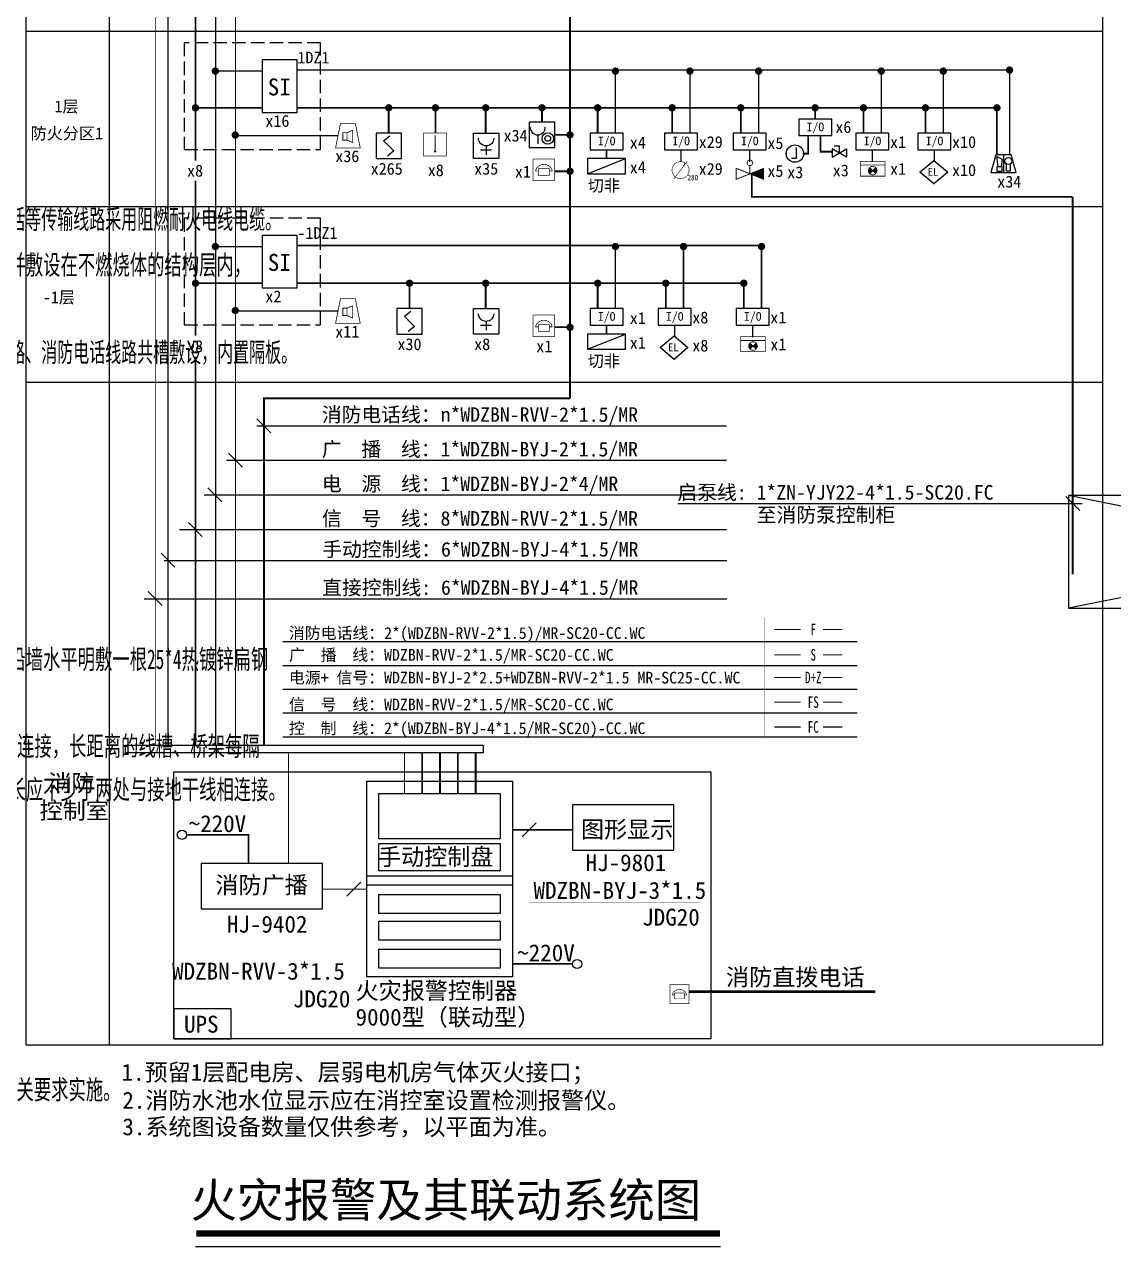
# Model space of a CAD drawing. Header units: millimetres. Extents: x -633009578 to 5705885, y -633235091 to 2571734.
# Drawn here: x 2486102 to 2506422, y 2108835 to 2131622 of the extents above; entities that cross this region are included whole.
import ezdxf
from ezdxf.enums import TextEntityAlignment as Align

# ---------------------------------------------------------------- set-up
doc = ezdxf.new("R2010")
doc.units = ezdxf.units.MM
doc.header["$LTSCALE"] = 1000
doc.header["$MEASUREMENT"] = 0
for name, pattern in [('CENTER2', [1.125, 0.75, -0.125, 0.125, -0.125]), ('CONTINOUS', [0]), ('DASH', [0.35, 0.25, -0.1]), ('DASHDOT', [25.4, 12.7, -6.35, 0, -6.35])]:
    doc.linetypes.add(name, pattern=pattern)
doc.layers.get('0').update_dxf_attribs({"color": 9})
for name, color, linetype in [('000000000000电气', 7, 'Continuous'), ('A-STAR(楼梯)', 51, 'Continuous'), ('EQUIP', 3, 'Continuous'), ('TEL_TEXT', 7, 'Continuous'), ('电-弱电平面-表格', 3, 'Continuous'), ('电-强电平面-线缆', 3, 'Continuous'), ('电-标注文字', 6, 'Continuous'), ('电气', 1, 'Continuous'), ('设备-安防', 3, 'Continuous'), ('设备-消防', 3, 'Continuous')]:
    doc.layers.add(name, color=color, linetype=linetype)
doc.styles.add('-宋体', font='simhei.ttf', dxfattribs={"width": 0.8})
doc.styles.add('_TCH_LABEL', font='simhei.ttf', dxfattribs={"bigfont": 'GBCBIG'})
doc.styles.add('_TEL_DIM', font='simhei.ttf', dxfattribs={"height": 3.5, "bigfont": 'HZTXT'})
doc.styles.add('ECADI', font='simhei.ttf', dxfattribs={"width": 0.707, "bigfont": 'hztxt.shx'})
doc.styles.add('IDQSTYLE', font='simhei.ttf', dxfattribs={"width": 0.707, "bigfont": 'hztxt.shx'})
doc.styles.get("Standard").update_dxf_attribs({"font": 'simhei.ttf', "bigfont": 'hztxt.shx'})
doc.styles.add('宋', font='simhei.ttf', dxfattribs={"width": 0.8})
doc.styles.add('宋体', font='simhei.ttf')

# ---------------------------------------------------------------- blocks, each defined once
blk = doc.blocks.new('HC001230')
at = {"color": 0, "linetype": 'Continuous', "const_width": 0.2}
blk.add_lwpolyline([(-3.12, 3.12), (3.12, 3.12), (3.12, -3.12), (-3.12, -3.12)], close=True, dxfattribs=at)
for points in [[(-2.4, -0.3, -0.135972), (-1.75, 0.85, -0.198912)], [(-1.75, 0.85, -0.198912), (0, 1.57, -0.198912), (1.75, 0.85, -0.135972), (2.4, -0.3, -0.198912)]]:
    blk.add_lwpolyline(points, format="xyb", dxfattribs=at)
for points in [[(-1.56, 0.32), (1.56, 0.32), (1.56, -1.55), (-1.56, -1.55), (-1.56, 0.32)], [(-2.4, -0.3), (-1.56, -0.3)], [(1.56, -0.3), (2.4, -0.3)]]:
    blk.add_lwpolyline(points, dxfattribs=at)
at = {"color": 0, "style": 'IDQSTYLE', "width": 0.7}
blk.add_attdef('PSFHATT', (5.12, -3.12), '', height=2.5, dxfattribs=at)
blk = doc.blocks.new('$TelecSys$00000011')
at = {"const_width": 0.5}
blk.add_lwpolyline([(-0.25, 0, 1), (0.25, 0, 1)], format="xyb", close=True, dxfattribs=at)
blk = doc.blocks.new('HC001206')
at = {"color": 0, "linetype": 'Continuous', "const_width": 0.2}
blk.add_lwpolyline([(-3.12, 3.12), (3.12, 3.12), (3.12, -3.12), (-3.12, -3.12)], close=True, dxfattribs=at)
for points in [[(-2.4, -0.3, -0.135972), (-1.75, 0.85, -0.198912)], [(-1.75, 0.85, -0.198912), (0, 1.57, -0.198912), (1.75, 0.85, -0.135972), (2.4, -0.3, -0.198912)]]:
    blk.add_lwpolyline(points, format="xyb", dxfattribs=at)
for points in [[(-1.56, 0.32), (1.56, 0.32), (1.56, -1.55), (-1.56, -1.55), (-1.56, 0.32)], [(-2.4, -0.3), (-1.56, -0.3)], [(1.56, -0.3), (2.4, -0.3)]]:
    blk.add_lwpolyline(points, dxfattribs=at)
at = {"color": 0, "style": 'IDQSTYLE', "width": 0.7}
blk.add_attdef('PSFHATT', (5.12, -3.12), '', height=2.5, dxfattribs=at)
blk = doc.blocks.new('$equip$00001712')
for p, q in [((-0.5, 1), (-0.5, 0)), ((0.5, 1), (-0.5, 1)), ((0.5, 0), (0.5, 1)), ((0, 0.5), (0, 0.15)), ((-0.5, 0), (0.5, 0)), ((-0.219, 0.331), (0.222, 0.331))]:
    blk.add_line(p, q)
blk.add_arc((0, 0.8), 0.3, 180, 0)
at = {"flags": 1}
for tag, height, p in [('B', 0.4, (0.726, 0.302)), ('A', 0.00002, (0, 0))]:
    blk.add_attdef(tag, text='', height=height, dxfattribs=at).set_placement(p, align=Align.MIDDLE_CENTER)
blk = doc.blocks.new('$equip$00001630')
for p, q in [((-0.5, 0), (-0.5, -1)), ((0.5, 0), (-0.5, 0)), ((0.5, -1), (0.5, 0)), ((-0.169, -0.5), (-0.169, -0.85)), ((-0.5, -1), (0.5, -1))]:
    blk.add_line(p, q)
for radius in [0.226, 0.113]:
    blk.add_circle((0.227, -0.64), radius)
blk.add_arc((-0.169, -0.2), 0.3, 180, 0)
at = {"flags": 9}
blk.add_attdef('A', (0, 0), '', height=0.00002, dxfattribs=at)
blk.add_attdef('B', text='', height=0.4, dxfattribs=at).set_placement((0.884, -0.7), align=Align.MIDDLE_CENTER)
blk = doc.blocks.new('$Equip$00001598')
for p, q in [((-0.5, 0), (-0.5, -1)), ((0.5, 0), (-0.5, 0)), ((0.5, -1), (0.5, 0)), ((-0.2, -0.3), (0.05, -0.1)), ((0, -0.5), (-0.2, -0.3)), ((0.2, -0.7), (-0.05, -0.9)), ((0, -0.5), (0.2, -0.7)), ((-0.5, -1), (0.5, -1))]:
    blk.add_line(p, q)
at = {"flags": 9}
blk.add_attdef('A', (0, 0), '', height=0.00002, dxfattribs=at)
blk.add_attdef('B', text='', height=0.4, dxfattribs=at).set_placement((0.784, -0.7), align=Align.MIDDLE_CENTER)
blk = doc.blocks.new('$equip$00001943')
for p, q in [((-0.3, 0.35), (-0.5, -0.35)), ((0.3, 0.35), (-0.3, 0.35)), ((-0.22, -0.124), (-0.27, 0.276)), ((-0.27, 0.276), (-0.05, 0.176)), ((-0.05, 0.176), (-0.1, -0.124)), ((0, 0.35), (0, -0.35)), ((0.5, -0.35), (0.3, 0.35)), ((-0.5, -0.35), (0.5, -0.35)), ((-0.27, -0.124), (-0.27, -0.294)), ((-0.05, -0.124), (-0.27, -0.124)), ((-0.27, -0.294), (-0.05, -0.294)), ((-0.05, -0.294), (-0.05, -0.124)), ((0.112, -0.298), (0.112, -0.013)), ((0.262, -0.298), (0.112, -0.298)), ((0.262, -0.013), (0.262, -0.298))]:
    blk.add_line(p, q)
blk.add_circle((0.187, 0.102), 0.139)
at = {"layer": 'TEL_TEXT', "style": '_TEL_DIM', "flags": 1}
blk.add_attdef('A', text='', height=0.00002, dxfattribs=at).set_placement((0, 0), align=Align.MIDDLE_CENTER)
blk = doc.blocks.new('HC001213')
at = {"color": 0, "linetype": 'Continuous', "const_width": 0.2}
blk.add_lwpolyline([(-1.88, 3.12), (1.88, 3.12), (3.12, -3.12), (-3.12, -3.12)], close=True, dxfattribs=at)
for points in [[(-1.29, 0.74), (-0.24, 0.74), (-0.24, -1.14), (-1.29, -1.14), (-1.29, 0.74)], [(-0.24, 0.74), (1.23, 1.34), (1.23, -1.74), (-0.24, -1.14)]]:
    blk.add_lwpolyline(points, dxfattribs=at)
at = {"color": 0, "style": 'IDQSTYLE', "width": 0.7}
blk.add_attdef('PSFHATT', (5.12, -3.12), '', height=2.5, dxfattribs=at)
blk = doc.blocks.new('$equip$00001929')
for p, q in [((-0.65, 0.325), (-0.65, -0.325)), ((0.65, 0.325), (-0.65, 0.325)), ((0.65, -0.325), (0.65, 0.325)), ((-0.65, -0.325), (0.65, -0.325))]:
    blk.add_line(p, q)
at = {"layer": 'TEL_TEXT', "style": '_TEL_DIM'}
blk.add_attdef('$TEXT$', text='', height=0.34, dxfattribs=at).set_placement((0.006, 0.018), align=Align.MIDDLE_CENTER)
at = {"layer": 'TEL_TEXT', "style": '_TEL_DIM', "flags": 1}
blk.add_attdef('A', text='', height=0.00002, dxfattribs=at).set_placement((0, 0), align=Align.MIDDLE_CENTER)
blk = doc.blocks.new('$equip$00001416')
for p, q in [((0.75, 0.6), (-0.75, 0.6)), ((-0.75, 0), (0.75, 0.6)), ((-0.75, 0.6), (-0.75, 0)), ((0.75, 0), (0.75, 0.6)), ((-0.75, 0), (0.75, 0))]:
    blk.add_line(p, q)
at = {"style": '_TCH_LABEL', "flags": 9}
blk.add_attdef('A', (0, 0), '', height=0.00002, dxfattribs=at)
blk = doc.blocks.new('G$C665E5C43')
at = {"layer": '电气'}
blk.add_lwpolyline([(0, 0), (622, 0), (622, 929), (0, 929)], close=True, dxfattribs=at)
at = {"layer": 'EQUIP', "color": 3, "style": '-宋体'}
blk.add_text('SI', height=300, dxfattribs=at).set_placement((100, 300))
blk = doc.blocks.new('*X221')
at = {"color": 0, "linetype": 'Continuous'}
for p, q in [((274.01, 143.34), (275.7, 145.03)), ((274.32, 143.09), (275.98, 144.74)), ((274.69, 142.88), (276.27, 144.46)), ((275.11, 142.74), (276.55, 144.18)), ((275.61, 142.67), (276.84, 143.9)), ((276.24, 142.73), (277.13, 143.62))]:
    blk.add_line(p, q, dxfattribs=at)
blk = doc.blocks.new('HC001314')
at = {"color": 0, "linetype": 'Continuous'}
blk.add_line((0, -0.46), (-0.76, -1.24), dxfattribs=at)
at = {"color": 0, "linetype": 'Continuous', "const_width": 0.2}
blk.add_lwpolyline([(-3.12, 1.88), (3.12, 1.88), (3.12, -1.87), (-3.12, -1.87)], close=True, dxfattribs=at)
blk.add_lwpolyline([(-3.12, 0.93), (3.12, 0.93)], dxfattribs=at)
at = {"color": 0, "linetype": 'Continuous', "const_width": 0.2, "flags": 128}
for points in [[(0, 0.61, 1), (0, -1.55)], [(0, -1.55, 1), (0, 0.61)]]:
    blk.add_lwpolyline(points, format="xyb", dxfattribs=at)
for points in [[(0.75, 0.3), (-0.76, -1.24)], [(-0.75, 0.3), (0.76, -1.24)]]:
    blk.add_lwpolyline(points, dxfattribs=at)
at = {"color": 0, "linetype": 'Continuous', "yscale": 0.45, "zscale": 0.45}
for p, xscale, rotation in [((-65.28, 123.58), 0.45, 270), ((65.28, 123.58), -0.45, 90)]:
    blk.add_blockref('*X221', p, dxfattribs=dict(at, xscale=xscale, rotation=rotation))
at = {"color": 0, "style": 'IDQSTYLE', "width": 0.7}
blk.add_attdef('PSFHATT', (5.12, -1.87), '', height=2.5, dxfattribs=at)
blk = doc.blocks.new('HC001303')
at = {"color": 0, "linetype": 'Continuous'}
blk.add_line((1.15, 1.54), (1.74, 2.6), dxfattribs=at)
at = {"color": 0, "linetype": 'Continuous', "const_width": 0.2}
blk.add_lwpolyline([(0, -3.12, 0.198912), (2.21, -2.21, 0.198912), (3.12, 0, 0.198912), (2.21, 2.21, 0.198912), (0, 3.12, 0.198912), (-2.21, 2.21, 0.198912), (-3.12, 0, 0.198912), (-2.21, -2.21, 0.198912)], format="xyb", close=True, dxfattribs=at)
blk.add_lwpolyline([(-2.5, -3.28), (2.48, 3.3)], dxfattribs=at)
at = {"color": 0, "style": 'IDQSTYLE', "width": 0.7}
for tag, p in [('280', (4.11, -2.85)), ('PSFHATT', (5.13, -3.28))]:
    blk.add_attdef(tag, p, '', height=2, dxfattribs=at)
blk = doc.blocks.new('HC001223')
at = {"color": 0, "linetype": 'Continuous', "const_width": 0.2}
blk.add_lwpolyline([(-3.125, 3.125), (3.125, 3.125), (3.125, -3.125), (-3.125, -3.125)], close=True, dxfattribs=at)
blk.add_lwpolyline([(0, 2.5), (0, -1.875)], dxfattribs=at)
at = {"color": 0, "linetype": 'Continuous', "const_width": 0.3}
blk.add_lwpolyline([(-0.15, -1.875, 1), (0.15, -1.875, 1)], format="xyb", close=True, dxfattribs=at)
at = {"color": 0, "style": 'IDQSTYLE', "width": 0.7}
blk.add_attdef('PSFHATT', (5.125, -3.125), '', height=2.5, dxfattribs=at)
blk = doc.blocks.new('G$C6486C7B8')
at = {"layer": 'A-STAR(楼梯)'}
for points in [[(-990, -29600), (-2490, -29600), (-2490, -31700), (-990, -31700)], [(-990, -29900), (-2490, -29600)], [(-990, -31400), (-2490, -31700)]]:
    blk.add_lwpolyline(points, dxfattribs=at)
blk = doc.blocks.new('*X350')
at = {"color": 0, "linetype": 'Continuous'}
for p, q in [((171.12, 431.62), (174.25, 434.75)), ((171.42, 431.5), (174.96, 435.03)), ((169, 432.47), (169.3, 432.77)), ((169.3, 432.35), (170.01, 433.05)), ((169.61, 432.23), (170.72, 433.34)), ((169.91, 432.1), (171.43, 433.62)), ((170.21, 431.98), (172.13, 433.9)), ((170.52, 431.86), (172.84, 434.19)), ((170.82, 431.74), (173.55, 434.47)), ((171.73, 431.38), (175.02, 434.67)), ((172.03, 431.26), (175.02, 434.25)), ((172.33, 431.13), (175.02, 433.82)), ((172.64, 431.01), (175.02, 433.4)), ((172.94, 430.89), (175.02, 432.97)), ((173.24, 430.77), (175.02, 432.55)), ((173.55, 430.65), (175.02, 432.13)), ((173.85, 430.53), (175.02, 431.7)), ((174.15, 430.41), (175.02, 431.28)), ((174.45, 430.29), (175.02, 430.85)), ((174.76, 430.16), (175.02, 430.43))]:
    blk.add_line(p, q, dxfattribs=at)
blk = doc.blocks.new('HC001198')
at = {"color": 0, "linetype": 'Continuous', "const_width": 0.2}
blk.add_lwpolyline([(-0.44, 2.06, 0.198912), (0, 1.88, 0.198912), (0.44, 2.06, 0.198912), (0.63, 2.5, 0.198912), (0.44, 2.94, 0.198912), (0, 3.13, 0.198912), (-0.44, 2.94, 0.198912), (-0.62, 2.5, 0.198912)], format="xyb", close=True, dxfattribs=at)
for points in [[(-3.12, 1.25), (0, 0), (-3.12, -1.25), (-3.12, 1.25)], [(0, 1.88), (0, 0)], [(0, 0), (3.13, 1.25), (3.13, -1.25), (0, 0)]]:
    blk.add_lwpolyline(points, dxfattribs=at)
at = {"color": 0, "linetype": 'Continuous', "xscale": 0.5, "yscale": 0.5, "zscale": 0.5}
blk.add_blockref('*X350', (-84.39, -216.28), dxfattribs=at)
at = {"color": 0, "style": 'IDQSTYLE', "width": 0.7}
blk.add_attdef('PSFHATT', (5.13, -1.25), '', height=2.5, dxfattribs=at)
blk = doc.blocks.new('$equip$00002474')
for p, q in [((-0.52, 0), (0, 0.44)), ((0, -0.44), (-0.52, 0)), ((0, 0.44), (0.52, 0)), ((0.52, 0), (0, -0.44))]:
    blk.add_line(p, q)
at = {"const_width": 0.04}
blk.add_lwpolyline([(0, 0.44), (-0.52, 0), (0, -0.44), (0.52, 0), (0, 0.44), (-0.52, 0)], dxfattribs=at)
for p in [(-0.52, 0), (0, 0.44), (0.52, 0), (0, -0.44)]:
    blk.add_point(p)
at = {"color": 7, "style": '_TEL_DIM'}
blk.add_attdef('$TEXT$', text='', height=0.3, dxfattribs=at).set_placement((0.028, 0.012), align=Align.MIDDLE_CENTER)
at = {"color": 7, "style": '_TEL_DIM', "flags": 1}
blk.add_attdef('A', text='', height=0.00002, dxfattribs=at).set_placement((0, 0), align=Align.MIDDLE_CENTER)
blk = doc.blocks.new('$EVALVE$00000030')
for p in [(0, 0), (87, 124)]:
    blk.add_line(p, (0, 124))
blk.add_lwpolyline([(-125, -72), (125, 72), (125, -72), (-125, 72)], close=True)
for p in [(-125, 0), (125, 0)]:
    blk.add_point(p)
blk = doc.blocks.new('$EVALVE$00000027')
at = {"color": 7}
for p, q in [((-23, 104), (-23, -83)), ((-23, -83), (61, -83))]:
    blk.add_line(p, q, dxfattribs=at)
blk.add_lwpolyline([(-150, 0, 1), (150, 0, 1), (-150, 0, 0.808179)], format="xyb")
for p in [(-150, 0), (150, 0)]:
    blk.add_point(p)

msp = doc.modelspace()

# ---------------------------------------------------------------- linework, layer by layer
for p, q in [((2490441, 2124270.8), (2490701.5, 2124010.3)), ((2489910.9, 2123625.4), (2490171.5, 2123364.8)), ((2489526.6, 2122979.9), (2489787.1, 2122719.4)), ((2505529.1, 2122822.5), (2505789.6, 2122561.9)), ((2489160.8, 2122334.4), (2489421.3, 2122073.9)), ((2488650.7, 2121761.2), (2488911.2, 2121500.6)), ((2488413.2, 2121047.9), (2488673.7, 2120787.4)), ((2495651.5, 2116735.9), (2495391, 2116475.4)), ((2492378.6, 2115629), (2492118.1, 2115368.5))]:
    msp.add_line(p, q)
at = {"ltscale": 0.5}
for p, q in [((2490435.2, 2124140.6), (2499199.8, 2124140.6)), ((2489869.5, 2123495.1), (2499199.8, 2123495.1)), ((2489453.8, 2122849.7), (2499199.8, 2122849.7)), ((2498294.9, 2122689.6), (2505833.7, 2122689.6)), ((2488997.5, 2122204.2), (2499199.8, 2122204.2)), ((2488710.3, 2121628.3), (2499206.9, 2121628.3)), ((2488334.3, 2120915), (2499206.9, 2120915.1))]:
    msp.add_line(p, q, dxfattribs=at)
at = {"color": 50, "linetype": 'CENTER2', "const_width": 26.3}
for points in [[(2489669.6, 2118181.4), (2489669.6, 2148106.6)], [(2489630.1, 2130752.1), (2490536.7, 2130752.1)], [(2491191.3, 2130771.4), (2504481.7, 2130771.4)], [(2497128.3, 2130752.2), (2497128.3, 2129594.2)], [(2498517.7, 2130752.2), (2498517.7, 2129594.2)], [(2499799.2, 2130752.2), (2499799.1, 2129594.2)], [(2502087.6, 2130752.2), (2502087.6, 2129594.2)], [(2503244.1, 2130752.2), (2503244.1, 2129594.2)], [(2504481.7, 2130771.4), (2504481.7, 2129192.3)], [(2489630.1, 2127481), (2490536.7, 2127481)], [(2491191.3, 2127500.3), (2499882.2, 2127500.3)], [(2497128.3, 2127481.1), (2497128.3, 2126323.1)], [(2498398.6, 2127481.1), (2498398.6, 2126323.1)], [(2499854, 2127481.1), (2499854, 2126323.1)], [(2494187.9, 2117284.1), (2494187.9, 2118036.4)]]:
    msp.add_lwpolyline(points, dxfattribs=at)
at = {"color": 1, "const_width": 21.1}
for points in [[(2490041.2, 2118181.4), (2490041.2, 2146914)], [(2490035.6, 2129549.4), (2491957.6, 2129549.4), (2491957.6, 2129549.4), (2491719.2, 2129549.4)], [(2490035.6, 2126278.3), (2491957.6, 2126278.3), (2491957.6, 2126278.3), (2491719.2, 2126278.3)], [(2491030.4, 2118027), (2491030.4, 2115978.8)]]:
    msp.add_lwpolyline(points, dxfattribs=at)
at = {"color": 4, "linetype": 'DASHDOT', "ltscale": 0.03, "const_width": 33.7}
for points in [[(2496281.1, 2124650.8), (2496281.1, 2146238.5)], [(2496281.1, 2124650.8), (2490571.3, 2124650.8), (2490571.3, 2118181.4)], [(2494520.1, 2117284.1), (2494520.1, 2118036.4)]]:
    msp.add_lwpolyline(points, dxfattribs=at)
at = {"color": 6, "const_width": 33.2}
for points in [[(2489294.1, 2129081.3), (2489294.1, 2132072.8)], [(2489294.1, 2130067.9), (2490536.7, 2130067.9)], [(2491191.4, 2130067.9), (2504280.3, 2130067.9)], [(2492898.5, 2130067.9), (2492898.5, 2129594.2)], [(2493771.9, 2130067.9), (2493771.9, 2129594.2)], [(2494708, 2130067.8), (2494708, 2129594.1)], [(2495757.9, 2130067.9), (2495757.9, 2129800)], [(2496796.7, 2130067.9), (2496796.7, 2129594.2)], [(2498186.1, 2130067.9), (2498186.1, 2129594.2)], [(2499467.6, 2130067.9), (2499467.6, 2129594.2)], [(2500855.6, 2130067.9), (2500855.6, 2129856.7)], [(2501756, 2130067.9), (2501756, 2129594.2)], [(2502912.5, 2130067.9), (2502912.5, 2129594.2)], [(2504242, 2130067.9), (2504242, 2129192.3)], [(2500725, 2129548.8), (2500725, 2129213.8), (2500638.6, 2129213.5)], [(2500954.7, 2129548.8), (2500954.7, 2129249.4), (2501170.7, 2129249.4)], [(2499671.4, 2128823.6), (2499671.4, 2128406.4), (2505659.4, 2128406.4)], [(2489294.1, 2125818.1), (2489294.1, 2128711.9)], [(2505659.4, 2128406.4), (2505659.4, 2121367.2)], [(2489294.1, 2126796.8), (2490536.7, 2126796.8)], [(2491191.4, 2126796.8), (2499556.5, 2126796.8)], [(2493286.5, 2126796.8), (2493286.5, 2126323.1)], [(2494708, 2126796.7), (2494708, 2126323)], [(2496796.7, 2126796.8), (2496796.7, 2126323.1)], [(2498067, 2126796.8), (2498067, 2126323.1)], [(2499522.4, 2126796.8), (2499522.4, 2126323.1)], [(2489294.1, 2118181.4), (2489294.1, 2125428.9)], [(2493855.7, 2117284.1), (2493855.7, 2118036.4)]]:
    msp.add_lwpolyline(points, dxfattribs=at)
at = {"linetype": 'DASH'}
for points in [[(2489084.5, 2129291), (2491628.8, 2129291), (2491628.8, 2131278.5), (2489084.5, 2131278.5)], [(2489084.5, 2126020), (2491628.8, 2126019.9), (2491628.8, 2128007.4), (2489084.5, 2128007.4)]]:
    msp.add_lwpolyline(points, close=True, dxfattribs=at)
at = {"linetype": 'DASHDOT', "ltscale": 0.5, "const_width": 33.2}
for points in [[(2496281.1, 2129563.2), (2495994.8, 2129563.2)], [(2496281.1, 2128883.6), (2495994.8, 2128883.6)], [(2496281.1, 2125975.7), (2495994.8, 2125975.7)]]:
    msp.add_lwpolyline(points, dxfattribs=at)
at = {"linetype": 'Continuous', "const_width": 33.2}
for points in [[(2496962.5, 2129286.3), (2496962.5, 2129120.3)], [(2496962.5, 2126015.2), (2496962.5, 2125849.3)]]:
    msp.add_lwpolyline(points, dxfattribs=at)
for points in [[(2487988.2, 2118181.4), (2494660.9, 2118181.4), (2494660.9, 2118043.7), (2487988.2, 2118043.7)], [(2488888.7, 2117685), (2498910.8, 2117685), (2498910.8, 2112706.8), (2488888.7, 2112706.8)], [(2492490.1, 2117510.4), (2495204.8, 2117510.4), (2495204.8, 2113866.9), (2492490.1, 2113866.9)], [(2492716.4, 2117284.1), (2494978.6, 2117284.1), (2494978.6, 2116435.8), (2492716.4, 2116435.8)], [(2498219.9, 2117072.9), (2496329.5, 2117072.9), (2496329.5, 2116224.6), (2498219.9, 2116224.6)], [(2492716.4, 2116349.2), (2494978.6, 2116349.2), (2494978.6, 2115840.9), (2492716.4, 2115840.9)], [(2491660.8, 2115978.8), (2489398.6, 2115978.8), (2489398.6, 2115130.5), (2491660.8, 2115130.5)], [(2492490.1, 2115750.2), (2495204.8, 2115750.2), (2495204.8, 2115571.5), (2492490.1, 2115571.5)], [(2492716.4, 2115397.4), (2494978.6, 2115397.4), (2494978.6, 2115046.9), (2492716.4, 2115046.9)], [(2492716.4, 2114900), (2494978.6, 2114900), (2494978.6, 2114549.6), (2492716.4, 2114549.6)], [(2492716.4, 2114379.1), (2494978.6, 2114379.1), (2494978.6, 2114028.6), (2492716.4, 2114028.6)], [(2488888.7, 2112706.8), (2489956.5, 2112706.8), (2489956.5, 2113265.2), (2488888.7, 2113265.2)]]:
    msp.add_lwpolyline(points, close=True)
for points, const_width in [([(2493191.2, 2117284.1), (2493191.2, 2118036.4)], 21.1), ([(2495521.2, 2116813.8), (2495521.2, 2115243.4), (2498699.6, 2115243.4)], 1.05), ([(2492248.3, 2115613.3), (2492248.3, 2113747.6), (2488798.8, 2113747.6)], 1.05), ([(2492490.1, 2115498.8), (2491660.8, 2115498.8)], 21.1)]:
    msp.add_lwpolyline(points, dxfattribs=dict(const_width=const_width))
at = {"color": 1, "linetype": 'DASH', "const_width": 33.2}
msp.add_lwpolyline([(2493523.4, 2117284.1), (2493523.4, 2118036.4)], dxfattribs=at)
at = {"color": 3, "linetype": 'DASH', "const_width": 31.6}
for points in [[(2490283.4, 2115978.8), (2490283.4, 2116513), (2489125.7, 2116513)], [(2496329.5, 2116605.7), (2495205.8, 2116605.7)], [(2496328.5, 2114103.8), (2495204.8, 2114103.8)]]:
    msp.add_lwpolyline(points, dxfattribs=at)
for centre in [(2489040.3, 2116513), (2496413.9, 2114103.8)]:
    msp.add_circle(centre, 85.4)
at = {"layer": '000000000000电气', "color": 8, "linetype": 'ByBlock'}
for p, q in [((2506213.9, 2131489.9), (2486131.7, 2131489.9)), ((2506213.9, 2128218.8), (2486125.1, 2128218.8)), ((2506213.9, 2124947.7), (2486125.1, 2124947.7))]:
    msp.add_line(p, q, dxfattribs=at)
at = {"layer": '000000000000电气', "ltscale": 0.5}
for p, q in [((2490922.6, 2120115.8), (2501638.7, 2120115.8)), ((2490922.6, 2119672.1), (2501638.7, 2119672.1)), ((2490922.6, 2119228.3), (2501638.7, 2119228.3)), ((2490922.6, 2118784.6), (2501638.7, 2118784.6)), ((2490922.6, 2118784.6), (2501638.7, 2118784.6)), ((2490922.6, 2118340.8), (2501638.7, 2118340.8)), ((2490922.6, 2118340.8), (2501638.7, 2118340.8))]:
    msp.add_line(p, q, dxfattribs=at)
at = {"layer": '000000000000电气', "color": 4}
msp.add_line((2489290.9, 2108834.8, 1334.5), (2499089.1, 2108834.8, 1334.5), dxfattribs=at)
msp.add_line((2489290.9, 2108834.8, 1334.5), (2499089.1, 2108834.8, 1334.5), dxfattribs=at)
at = {"layer": '000000000000电气', "color": 8, "linetype": 'ByBlock'}
msp.add_lwpolyline([(2486131.7, 2149731.3), (2506213.9, 2149730.8), (2506213.9, 2112589.8), (2486131.7, 2112590.3)], close=True, dxfattribs=at)
msp.add_lwpolyline([(2487689.6, 2112590.3), (2487689.7, 2149731.3)], dxfattribs=at)
at = {"layer": '000000000000电气', "const_width": 16.3}
msp.add_lwpolyline([(2488543.5, 2148958.1), (2488543.5, 2118181.4)], dxfattribs=at)
at = {"layer": '000000000000电气', "color": 1, "const_width": 25.6}
msp.add_lwpolyline([(2488778.6, 2148798.2), (2488778.6, 2118181.4)], dxfattribs=at)
at = {"layer": '000000000000电气', "linetype": 'Continuous', "const_width": 25.6}
for points in [[(2498351.9, 2129286.3), (2498351.9, 2129058.7)], [(2499633.4, 2129286.3), (2499633.4, 2129058.7)], [(2501921.8, 2129286.3), (2501921.8, 2129058.7)], [(2503078.3, 2129286.3), (2503078.3, 2129058.7)], [(2498232.8, 2126015.2), (2498232.8, 2125787.6)], [(2499688.2, 2126015.2), (2499688.2, 2125787.6)]]:
    msp.add_lwpolyline(points, dxfattribs=at)
at = {"layer": '000000000000电气', "ltscale": 0.5, "const_width": 0.724}
msp.add_lwpolyline([(2490922.6, 2120559.6), (2501638.7, 2120559.6), (2501638.7, 2118340.8), (2490922.6, 2118340.8)], close=True, dxfattribs=at)
msp.add_lwpolyline([(2499909.3, 2120559.6), (2499909.3, 2118340.8)], dxfattribs=at)
at = {"layer": '000000000000电气', "color": 3, "linetype": 'ByBlock', "const_width": 21.7}
for points in [[(2500090.1, 2120341.6), (2500582.9, 2120341.6)], [(2500998.4, 2120341.6), (2501360.2, 2120341.6)], [(2500090.1, 2119868.5), (2500582.9, 2119868.5)], [(2500998.4, 2119868.5), (2501360.2, 2119868.5)], [(2500090.1, 2119444.3), (2500582.9, 2119444.3)], [(2500998.4, 2119444.3), (2501360.2, 2119444.3)], [(2500090.1, 2118985.6), (2500582.9, 2118985.6)], [(2500998.4, 2118985.6), (2501360.2, 2118985.6)], [(2500090.1, 2118523.5), (2500582.9, 2118523.5)], [(2500998.4, 2118523.5), (2501360.2, 2118523.5)]]:
    msp.add_lwpolyline(points, dxfattribs=at)
at = {"layer": '000000000000电气', "color": 4, "const_width": 115.2, "elevation": 1334.5}
msp.add_lwpolyline([(2489311.2, 2109077.3), (2499081.6, 2109077.3), (2489311.2, 2109077.3), (2499081.6, 2109077.3), (2489311.2, 2109077.3)], dxfattribs=at)
msp.add_lwpolyline([(2489311.2, 2109077.3), (2499081.6, 2109077.3), (2489311.2, 2109077.3), (2499081.6, 2109077.3), (2489311.2, 2109077.3)], dxfattribs=at)
at = {"layer": '电-强电平面-线缆', "color": 1, "linetype": 'Continuous', "const_width": 45}
msp.add_lwpolyline([(2498501.1, 2113587.7), (2501976.2, 2113587.7)], dxfattribs=at)

# ---------------------------------------------------------------- block references
msp.add_blockref('G$C6486C7B8', (2508068.5, 2152435.9))
for name, p, xscale, yscale, zscale in [('G$C665E5C43', (2490536.8, 2129982.6), 1.052676, 1.052676, 1.052676), ('$equip$00001712', (2494715.2, 2129120.4), -473.7042, 473.7042, 473.7042), ('HC001206', (2495793.4, 2128911.2), 65.28223255813951, 65.28223255813951, 65.28223255813951), ('HC001314', (2501927.9, 2128931.5), 73.68731999999997, 73.68731999999997, 73.68731999999997), ('$equip$00001943', (2504369.8, 2129026.5), 473.7042, 473.7042, 473.7042), ('G$C665E5C43', (2490536.8, 2126711.5), 1.052676, 1.052676, 1.052676), ('$equip$00001712', (2494715.2, 2125849.3), -473.7042, 473.7042, 473.7042), ('HC001206', (2495793.4, 2126003.3), 65.28223255813951, 65.28223255813951, 65.28223255813951), ('HC001314', (2499694.3, 2125660.4), 73.68731999999997, 73.68731999999997, 73.68731999999997)]:
    msp.add_blockref(name, p, dxfattribs=dict(xscale=xscale, yscale=yscale, zscale=zscale))
at = {"color": 50, "linetype": 'CENTER2', "ltscale": 0.5, "xscale": 136.4268096015686, "yscale": 136.4268096015686, "zscale": 136.4268096015686}
for p in [(2489664.2, 2130752.1), (2489664.2, 2127481)]:
    msp.add_blockref('$TelecSys$00000011', p, dxfattribs=at)
at = {"linetype": 'CENTER2', "ltscale": 0.05, "xscale": 136.4268096015686, "yscale": 136.4268096015686, "zscale": 136.4268096015686}
for p in [(2497128.3, 2130752.2), (2498517.7, 2130752.2), (2499799.2, 2130752.2), (2502087.6, 2130752.2), (2503244.1, 2130752.2), (2504481.7, 2130771.4), (2497128.3, 2127481.1), (2498398.6, 2127481.1), (2499854, 2127481.1)]:
    msp.add_blockref('$TelecSys$00000011', p, dxfattribs=at)
at = {"color": 6, "xscale": 136.4268096015686, "yscale": 136.4268096015686, "zscale": 136.4268096015686}
for p in [(2489294.1, 2130066.8), (2492898.5, 2130067.9), (2493771.9, 2130067.9), (2494708, 2130067.8), (2495757.9, 2130067.9), (2496796.7, 2130067.9), (2498186.1, 2130067.9), (2499467.6, 2130067.9), (2500855.6, 2130067.9), (2501756, 2130067.9), (2502912.5, 2130067.9), (2504246.2, 2130067.9), (2489294.1, 2126795.7), (2493286.5, 2126796.8), (2494708, 2126796.7), (2496796.7, 2126796.8), (2498067, 2126796.8), (2499522.4, 2126796.8)]:
    msp.add_blockref('$TelecSys$00000011', p, dxfattribs=at)
at = {"ltscale": 0.5}
for name, p, xscale, yscale, zscale in [('HC001213', (2492137.3, 2129549.4), 73.68731999999997, 73.68731999999997, 73.68731999999997), ('$equip$00001630', (2495757.9, 2129800), 473.7042, 473.7042, 473.7042), ('$Equip$00001598', (2492898.5, 2129594.2), 473.7042, 473.7042, 473.7042), ('HC001213', (2492137.3, 2126278.3), 73.68731999999997, 73.68731999999997, 73.68731999999997), ('$Equip$00001598', (2493286.5, 2126323.1), 473.7042, 473.7042, 473.7042)]:
    msp.add_blockref(name, p, dxfattribs=dict(at, xscale=xscale, yscale=yscale, zscale=zscale))
at = {"xscale": 473.7042, "yscale": 473.7042, "zscale": 473.7042}
for p in [(2500855.6, 2129702.8), (2496962.5, 2129440.2), (2498351.9, 2129440.2), (2499633.4, 2129440.2), (2501921.8, 2129440.2), (2503078.3, 2129440.2), (2496962.5, 2126169.1), (2498232.8, 2126169.1), (2499688.2, 2126169.1)]:
    msp.add_blockref('$equip$00001929', p, dxfattribs=at).add_auto_attribs({'$TEXT$': 'I/O'})
at = {"color": 1, "xscale": 136.4268096015686, "yscale": 136.4268096015686, "zscale": 136.4268096015686}
for p in [(2490035.6, 2129559.6), (2490035.6, 2126288.5)]:
    msp.add_blockref('$TelecSys$00000011', p, dxfattribs=at)
at = {"linetype": 'DASHDOT', "ltscale": 0.5, "xscale": 136.4268096015686, "yscale": 136.4268096015686, "zscale": 136.4268096015686}
for p in [(2496281.1, 2129563.2), (2496281.1, 2128883.6), (2496281.1, 2125975.7)]:
    msp.add_blockref('$TelecSys$00000011', p, dxfattribs=at)
at = {"linetype": 'CONTINOUS', "xscale": 473.7042, "yscale": 473.7042, "zscale": 473.7042, "rotation": 359.9999999796042}
for p in [(2496962.5, 2128836.1), (2496962.5, 2125565)]:
    msp.add_blockref('$equip$00001416', p, dxfattribs=at)
at = {"layer": '电-弱电平面-表格'}
ref = msp.add_blockref('HC001303', (2498343.2, 2128905.3), dxfattribs=dict(at, xscale=50.92397873414747, yscale=50.92397873414747, zscale=50.92397873414747))
ref.add_attrib('280', '280', (2498472.4, 2128715.3), dxfattribs={"layer": '0', "color": 0, "height": 101.85, "width": 0.8})
at = {"layer": '电-弱电平面-表格', "xscale": 81.77033562060852, "yscale": 81.77033562060852, "zscale": 81.77033562060852}
msp.add_blockref('HC001198', (2499637.3, 2128837.2), dxfattribs=at)
at = {"layer": '设备-安防'}
ref = msp.add_blockref('$equip$00002474', (2503068.4, 2128868.1), dxfattribs=dict(at, xscale=-486, yscale=486, zscale=486))
ref.add_attrib('$TEXT$', 'EL', dxfattribs={"layer": '0', "color": 7, "height": 145.8, "style": '_TEL_DIM'}).set_placement((2503054.8, 2128874), align=Align.MIDDLE_CENTER)
ref = msp.add_blockref('$equip$00002474', (2498222.9, 2125597.1), dxfattribs=dict(at, xscale=-486, yscale=486, zscale=486))
ref.add_attrib('$TEXT$', 'EL', dxfattribs={"layer": '0', "color": 7, "height": 145.8, "style": '_TEL_DIM'}).set_placement((2498209.3, 2125603), align=Align.MIDDLE_CENTER)
at = {"layer": '设备-消防'}
for name, p, xscale, yscale, zscale in [('HC001223', (2493764.8, 2129383.7), 68.229, 68.229, 68.229), ('$EVALVE$00000027', (2500476.6, 2129213.5), -1.08, 1.08, 1.08), ('$EVALVE$00000030', (2501305.9, 2129227.8), -1.08, 1.08, 1.08), ('HC001230', (2498323.5, 2113542.4), 56.85749999999999, 56.85749999999999, 56.85749999999999)]:
    msp.add_blockref(name, p, dxfattribs=dict(at, xscale=xscale, yscale=yscale, zscale=zscale))

# ---------------------------------------------------------------- texts
at = {"linetype": 'DASH', "style": '-宋体'}
for s, p in [('1DZ1', (2491194.9, 2130894.7)), ('-1DZ1', (2491194.9, 2127623.7))]:
    msp.add_text(s, height=220, dxfattribs=at).set_placement(p)
at = {"style": '-宋体'}
for s, p in [('1层', (2486662.9, 2129983.5)), ('防火分区1', (2486218.9, 2129481)), ('-1层', (2486446, 2126424.2))]:
    msp.add_text(s, height=220, dxfattribs=at).set_placement(p)
at = {"color": 3, "style": '-宋体'}
for s, p in [('x34', (2495040.6, 2129439.1)), ('x4', (2497395.7, 2129309.1)), ('x36', (2491901.4, 2129054.7)), ('x265', (2492562, 2128821.3)), ('x35', (2494493.1, 2128821.7)), ('x4', (2497395.7, 2128847.2)), ('x8', (2493627.2, 2128793.9)), ('x1', (2495252.5, 2128766.5)), ('切非', (2496611.6, 2128507.6)), ('x34', (2504252, 2128581.2)), ('x1', (2497395.7, 2126038)), ('x11', (2491901.4, 2125783.6)), ('x30', (2493061.5, 2125550.2)), ('x8', (2494493.1, 2125550.6)), ('x1', (2495651.6, 2125511.4)), ('x1', (2497395.7, 2125576.1)), ('切非', (2496611.6, 2125236.5))]:
    msp.add_text(s, height=220, dxfattribs=at).set_placement(p)
at = {"color": 2, "linetype": 'CONTINOUS', "style": '-宋体'}
for s, height, p in [('消防电话线：n*WDZBN-RVV-2*1.5/MR', 270.75, (2491651.1, 2124212.9)), ('广  播  线：1*WDZBN-BYJ-2*1.5/MR', 270.75, (2491651.1, 2123567.4)), ('电  源  线：1*WDZBN-BYJ-2*4/MR', 270.75, (2491651.1, 2122922)), ('启泵线: 1*ZN-YJY22-4*1.5-SC20.FC', 270.75, (2498285, 2122761.9)), ('至消防泵控制柜', 270.75, (2499763.5, 2122341.9)), ('信  号  线：8*WDZBN-RVV-2*1.5/MR', 270.75, (2491651.1, 2122276.5)), ('手动控制线：6*WDZBN-BYJ-4*1.5/MR', 270.75, (2491658.2, 2121700.6)), ('直接控制线: 6*WDZBN-BYJ-4*1.5/MR', 270.75, (2491658.2, 2120987.4)), ('消防', 315.8, (2486545.8, 2117321.1)), ('控制室', 315.8, (2486386.7, 2116808.8)), ('~220V', 315.8, (2489166.3, 2116562.6)), ('图形显示', 315.8, (2496486.2, 2116456.1)), ('手动控制盘', 315.8, (2492698.4, 2115943.9)), ('HJ-9801', 315.8, (2496571.6, 2115834.5)), ('消防广播', 315.8, (2489665.1, 2115419.4)), ('WDZBN-BYJ-3*1.5', 315.803, (2495599.5, 2115318.2)), ('JDG20', 315.8, (2497627.7, 2114818.9)), ('HJ-9402', 315.8, (2489879.1, 2114687.8)), ('~220V', 315.8, (2495295.7, 2114153.4)), ('WDZBN-RVV-3*1.5', 315.803, (2488856.8, 2113811.2)), ('消防直拨电话', 315.8, (2499189.9, 2113701.9)), ('火灾报警控制器', 315.8, (2492280.7, 2113449.3)), ('JDG20', 315.8, (2491109.5, 2113295.1)), ('9000型（联动型）', 315.8, (2492280.7, 2112954.8)), ('UPS', 315.8, (2489079.9, 2112823.3)), ('1.预留1层配电房、层弱电机房气体灭火接口；', 315.803, (2487913.6, 2111926.6)), ('2.消防水池水位显示应在消控室设置检测报警仪。', 315.803, (2487929.6, 2111405.3)), ('3.系统图设备数量仅供参考，以平面为准。', 315.803, (2487929.6, 2110910.2))]:
    msp.add_text(s, height=height, dxfattribs=at).set_placement(p)
at = {"layer": '000000000000电气', "color": 3, "style": '-宋体'}
for s, p in [('x16', (2490597.1, 2129712.7)), ('x6', (2501230.6, 2129599.9)), ('x29', (2498681.6, 2129319.7)), ('x5', (2499963.1, 2129300)), ('x1', (2502251.5, 2129319.7)), ('x10', (2503408, 2129319.7)), ('x29', (2498681.6, 2128818.3)), ('x8', (2489136.5, 2128784.7)), ('x5', (2499963.1, 2128779.5)), ('x3', (2500333.6, 2128755.5)), ('x3', (2501182.5, 2128790.5)), ('x1', (2502251.5, 2128818.3)), ('x10', (2503408, 2128795.8)), ('x2', (2490597.1, 2126441.6)), ('x8', (2498562.5, 2126048.6)), ('x1', (2500017.9, 2126048.6)), ('x8', (2489136.5, 2125513.6)), ('x8', (2498562.5, 2125524.7)), ('x1', (2500017.9, 2125547.2))]:
    msp.add_text(s, height=220, dxfattribs=at).set_placement(p)
at = {"layer": '000000000000电气', "color": 2, "linetype": 'CONTINOUS', "style": '-宋体'}
for s, p in [('消防电话线：2*(WDZBN-RVV-2*1.5)/MR-SC20-CC.WC', (2491036.8, 2120165.6)), ('广  播  线：WDZBN-RVV-2*1.5/MR-SC20-CC.WC', (2491036.8, 2119759.1)), ('电源+ 信号：WDZBN-BYJ-2*2.5+WDZBN-RVV-2*1.5 MR-SC25-CC.WC', (2491036.8, 2119334.1)), ('信  号  线：WDZBN-RVV-2*1.5/MR-SC20-CC.WC', (2491036.8, 2118834.3)), ('控  制  线：2*(WDZBN-BYJ-4*1.5/MR-SC20)-CC.WC', (2491036.8, 2118390.5))]:
    msp.add_text(s, height=217.114, dxfattribs=at).set_placement(p)
at = {"layer": '000000000000电气', "color": 3, "style": '宋体', "width": 0.7}
for s, height, p in [('F', 217.1, (2500818.8, 2120341.6)), ('S', 217.1, (2500818.8, 2119868.5)), ('D+Z', 217.11, (2500818.8, 2119444.3)), ('FS', 217.11, (2500818.8, 2118985.6)), ('FC', 217.11, (2500818.8, 2118523.5))]:
    msp.add_text(s, height=height, dxfattribs=at).set_placement(p, align=Align.MIDDLE_CENTER)
at = {"layer": '000000000000电气', "color": 4, "style": '宋'}
msp.add_text('火灾报警及其联动系统图', height=635.04, dxfattribs=at).set_placement((2489201.6, 2109383.9, 1334.5))
at = {"layer": '电-标注文字', "style": 'ECADI'}
for s, width, p in [('2. 火灾自动报警系统的供电线路、消防联动控制线路采用耐火铜芯电线电缆，报警总线、消防应急广播和消防专用电话等传输线路采用阻燃耐火电线电缆。', 0.6, (2470457.9, 2127991.9)), ('3. 消防联动控制线路，当采用暗敷设时，采用金属管、可挠(金属)电气导管或B1级以上的刚性塑料管保护，并敷设在不燃烧体的结构层内，', 0.65, (2470457.9, 2127140.2)), ('4. 不同电压等级的线缆不应穿入同一根保护管内，当合用同一线槽时，线槽内设置隔板分隔；消防报警线路、广播线路、消防电话线路共槽敷设，内置隔板。', 0.6, (2470457.9, 2125510.9)), ('5. 在弱电竖井内通长敷设一根40*4热镀锌扁钢作为接地干线，下端与接地体相连。各层弱电井在距地1.5m处沿墙水平明敷一根25*4热镀锌扁钢', 0.65, (2470457.9, 2119786.9)), ('6. 金属线槽、电缆桥架应有可靠接地，将线槽、桥架的两端分别用16mm2软铜线连接起来，并与总接地干线相连接，长距离的线槽、桥架每隔', 0.65, (2470457.9, 2118167.9)), ('30m与总接地干线连接一次。金属线槽、电缆桥架的金属铠装层不得作为设备的接地导体，金属线槽及桥架全长应不少于两处与接地干线相连接。', 0.65, (2470457.9, 2117358.4)), ('6. 浪涌保护器的设置及施工应严格按照现行《建筑物电子信息系统防雷技术规范》GB50343中的相关要求实施。', 0.65, (2472062.1, 2111762.2))]:
    msp.add_text(s, height=364.5, dxfattribs=dict(at, width=width)).set_placement(p, align=Align.MIDDLE_LEFT)

doc.saveas('drawing.dxf')
